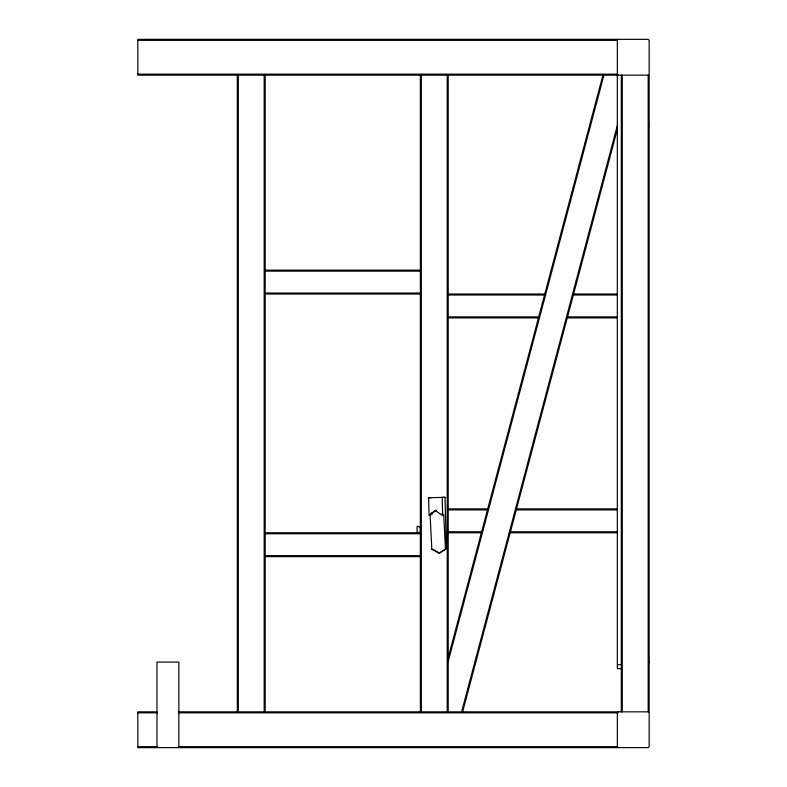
<?xml version="1.0" encoding="UTF-8"?>
<svg xmlns="http://www.w3.org/2000/svg" width="787" height="787" viewBox="0 0 787 787"><rect width="100%" height="100%" fill="white"/><g stroke="black" fill="none" stroke-linecap="round" stroke-linejoin="round"><path stroke-width="1.18" d="M156.967 747.65L156.967 662.093L178.846 662.093L178.846 747.65M648.882 125.763L649.167 124.671M448.216 657.588L602.921 75.159M448.216 661.464L603.954 75.159M461.595 711.841L617.333 125.536M462.628 711.841L617.333 129.412M137.833 40.344L617.333 40.344L618.326 39.35M178.413 712.835L617.333 712.835L618.326 711.841M431.463 497.669L428.63 497.748L429.082 515.19L435.378 510.606L442.658 515.613L443.72 514.649L441.93 513.478M429.082 515.19L436.136 510.271M430.076 514.698L431.837 549.247L439.087 553.31L446.357 548.588L445.019 497.315L428.63 497.748M439.087 553.31L446.357 548.588M435.378 510.606L435.959 510.291M431.837 549.247L433.234 549.464M445.019 497.315L442.186 497.394L442.658 515.613M137.833 74.165L617.333 74.165L618.326 75.159M265.17 270.148L420.356 270.148M265.17 271.141L420.356 271.141M265.17 293.03L420.356 293.03M265.17 294.023L420.356 294.023M448.216 294.023L544.791 294.023M573.605 294.023L617.333 294.023M448.216 295.017L544.525 295.017M573.339 295.017L617.333 295.017M448.216 316.895L538.711 316.895M567.525 316.895L617.333 316.895M448.216 317.899L538.446 317.899M567.27 317.899L617.333 317.899M448.216 508.894L487.714 508.894M516.528 508.894L617.333 508.894M448.216 509.887L487.448 509.887M516.262 509.887L617.333 509.887M448.216 531.776L481.634 531.776M510.448 531.776L617.333 531.776M265.17 532.769L420.356 532.769M448.216 532.769L481.369 532.769M510.192 532.769L617.333 532.769M265.17 533.763L420.356 533.763M265.17 555.652L420.356 555.652M265.17 556.645L420.356 556.645M617.333 664.69L621.002 664.69M621.002 668.665L617.333 668.665L617.333 75.159M157.498 711.841L137.833 711.841L137.833 747.65L648.173 747.65L649.167 746.656L649.167 712.835L648.173 711.841L648.173 75.159L649.167 74.165L649.167 40.344L648.173 39.35L137.833 39.35L137.833 75.159L649.167 75.159L649.167 711.841L178.364 711.841M137.833 712.835L157.508 712.835M137.833 746.656L157.508 746.656M178.413 746.656L617.333 746.656L618.326 747.65M433.667 549.71L435.398 550.703M436.264 551.195L437.129 551.697M437.995 552.189L438.861 552.69M648.882 661.237L649.167 662.329M443.72 514.649L445.472 548.854M431.847 512.396L431.906 514.855M622.301 75.159L622.301 711.841M621.307 75.159L621.307 711.841M617.333 40.344L617.333 74.165M617.333 712.835L617.333 746.656M448.216 75.159L448.216 711.841M447.223 75.159L447.223 711.841M421.35 75.159L421.35 711.841M420.356 75.159L420.356 711.841M265.17 75.159L265.17 711.841M264.176 75.159L264.176 711.841M238.313 75.159L238.313 711.841M237.32 75.159L237.32 711.841M420.435 527.172L420.356 532.445L417.08 532.445L417.071 526.218L420.435 527.172"/></g></svg>
